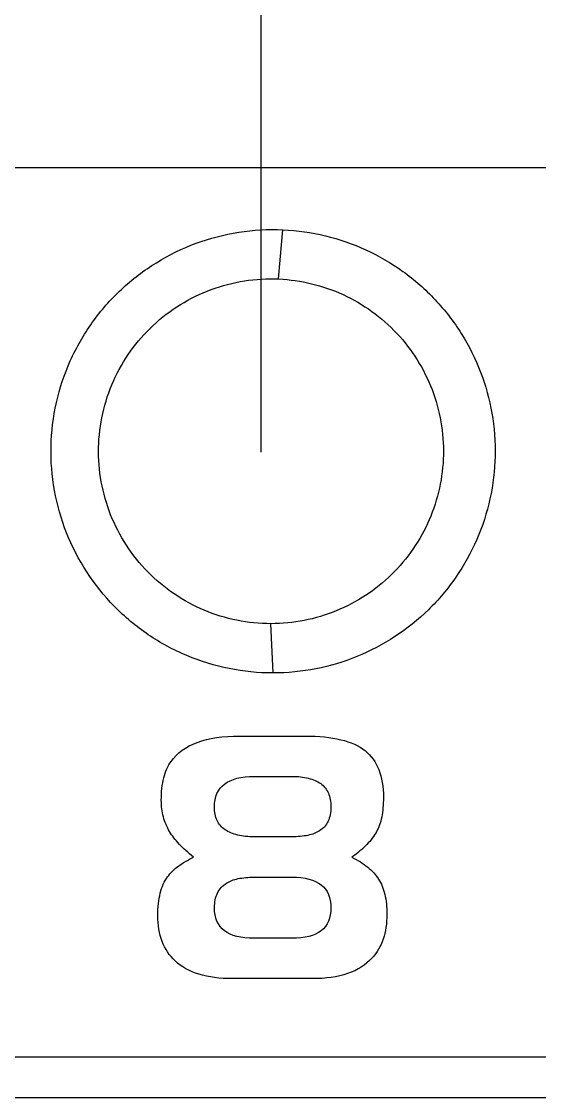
# Model space of a CAD drawing. Header units: inches. Extents: x 15 to 154, y 10 to 111.
# Drawn here: x 145.6235 to 145.7681, y 103.232 to 103.5323 of the extents above; entities that cross this region are included whole.
import ezdxf

# ---------------------------------------------------------------- set-up
doc = ezdxf.new("R2010")
doc.units = ezdxf.units.IN
doc.header["$MEASUREMENT"] = 0
doc.layers.add('GRY_20AWG', color=250, linetype='Continuous')

# ---------------------------------------------------------------- blocks, each defined once
blk = doc.blocks.new('varia')
at = {"color": 177, "linetype": 'Continuous', "true_color": 0x293189}
for p, q in [((154.85284, 100.05686), (151.63527, 100.05686)), ((153.8335, 99.99482), (153.83589, 100.0223)), ((153.83039, 99.77491), (153.82922, 99.80241)), ((153.78808, 99.73618), (153.79055, 99.737)), ((153.79055, 99.737), (153.79316, 99.73772)), ((153.79316, 99.73772), (153.79592, 99.73833)), ((153.79592, 99.73833), (153.79882, 99.73883)), ((153.79882, 99.73883), (153.80186, 99.73922)), ((153.80186, 99.73922), (153.80505, 99.7395)), ((153.80505, 99.7395), (153.80837, 99.73966)), ((153.80837, 99.73966), (153.81185, 99.73972)), ((153.81185, 99.73972), (153.84833, 99.73972)), ((153.84833, 99.73972), (153.85115, 99.73969)), ((153.85115, 99.73969), (153.85389, 99.73959)), ((153.85389, 99.73959), (153.85652, 99.73943)), ((153.85652, 99.73943), (153.85906, 99.73921)), ((153.85906, 99.73921), (153.86149, 99.73892)), ((153.86149, 99.73892), (153.86383, 99.73857)), ((153.86383, 99.73857), (153.86606, 99.73816)), ((153.86606, 99.73816), (153.86821, 99.73768)), ((153.86821, 99.73768), (153.87024, 99.73714)), ((153.87024, 99.73714), (153.87217, 99.73653)), ((153.87217, 99.73653), (153.87401, 99.73586)), ((153.77785, 99.73036), (153.77961, 99.73175)), ((153.77961, 99.73175), (153.78151, 99.73301)), ((153.78151, 99.73301), (153.78356, 99.73418)), ((153.78356, 99.73418), (153.78575, 99.73523)), ((153.78575, 99.73523), (153.78808, 99.73618)), ((153.87401, 99.73586), (153.87575, 99.73514)), ((153.87575, 99.73514), (153.87739, 99.73434)), ((153.87739, 99.73434), (153.87892, 99.73348)), ((153.87892, 99.73348), (153.88036, 99.73256)), ((153.88036, 99.73256), (153.8817, 99.73157)), ((153.8817, 99.73157), (153.88294, 99.73051)), ((153.77216, 99.72355), (153.77277, 99.72458)), ((153.77277, 99.72458), (153.77343, 99.72556)), ((153.77343, 99.72556), (153.77476, 99.72726)), ((153.77476, 99.72726), (153.77623, 99.72887)), ((153.77623, 99.72887), (153.77785, 99.73036)), ((153.88294, 99.73051), (153.8841, 99.72937)), ((153.8841, 99.72937), (153.88518, 99.72816)), ((153.88518, 99.72816), (153.88619, 99.72688)), ((153.88619, 99.72688), (153.88711, 99.7255)), ((153.88711, 99.7255), (153.88796, 99.72406)), ((153.76971, 99.71766), (153.77012, 99.71894)), ((153.77012, 99.71894), (153.77056, 99.72017)), ((153.77056, 99.72017), (153.77105, 99.72135)), ((153.77105, 99.72135), (153.77158, 99.72247)), ((153.77158, 99.72247), (153.77216, 99.72355)), ((153.88796, 99.72406), (153.88872, 99.72254)), ((153.88872, 99.72254), (153.88941, 99.72095)), ((153.88941, 99.72095), (153.89001, 99.71926)), ((153.89001, 99.71926), (153.89053, 99.71751)), ((153.76852, 99.71202), (153.76876, 99.71351)), ((153.76876, 99.71351), (153.76903, 99.71494)), ((153.76903, 99.71494), (153.76936, 99.71633)), ((153.76936, 99.71633), (153.76971, 99.71766)), ((153.80196, 99.71181), (153.80326, 99.71294)), ((153.80326, 99.71294), (153.80474, 99.71393)), ((153.80474, 99.71393), (153.8064, 99.7148)), ((153.8064, 99.7148), (153.80823, 99.71553)), ((153.80823, 99.71553), (153.81023, 99.71614)), ((153.81023, 99.71614), (153.81241, 99.7166)), ((153.81241, 99.7166), (153.81477, 99.71694)), ((153.81477, 99.71694), (153.81729, 99.71714)), ((153.81729, 99.71714), (153.82, 99.71721)), ((153.84076, 99.71721), (153.84205, 99.7172)), ((153.84205, 99.7172), (153.8433, 99.71715)), ((153.8433, 99.71715), (153.84451, 99.71706)), ((153.84451, 99.71706), (153.8457, 99.71695)), ((153.8457, 99.71695), (153.84684, 99.71681)), ((153.84684, 99.71681), (153.84794, 99.71664)), ((153.84794, 99.71664), (153.84901, 99.71642)), ((153.84901, 99.71642), (153.85005, 99.71619)), ((153.85005, 99.71619), (153.85103, 99.71591)), ((153.85103, 99.71591), (153.85199, 99.71561)), ((153.85199, 99.71561), (153.8529, 99.71528)), ((153.8529, 99.71528), (153.85379, 99.71491)), ((153.85379, 99.71491), (153.85463, 99.71452)), ((153.85463, 99.71452), (153.85545, 99.71409)), ((153.85545, 99.71409), (153.85622, 99.71363)), ((153.85622, 99.71363), (153.85696, 99.71314)), ((153.85696, 99.71314), (153.85764, 99.7126)), ((153.85764, 99.7126), (153.8583, 99.71204)), ((153.89053, 99.71751), (153.89097, 99.71568)), ((153.89097, 99.71568), (153.89134, 99.71378)), ((153.89134, 99.71378), (153.89162, 99.71178)), ((153.76802, 99.70556), (153.76808, 99.70726)), ((153.76808, 99.70726), (153.76818, 99.7089)), ((153.76818, 99.7089), (153.76833, 99.71049)), ((153.76833, 99.71049), (153.76852, 99.71202)), ((153.79846, 99.70593), (153.79908, 99.70761)), ((153.79908, 99.70761), (153.79986, 99.70913)), ((153.79986, 99.70913), (153.80082, 99.71054)), ((153.80082, 99.71054), (153.80196, 99.71181)), ((153.8583, 99.71204), (153.8589, 99.71143)), ((153.8589, 99.71143), (153.85946, 99.71079)), ((153.85946, 99.71079), (153.85997, 99.71011)), ((153.85997, 99.71011), (153.86044, 99.7094)), ((153.86044, 99.7094), (153.86086, 99.70864)), ((153.86086, 99.70864), (153.86125, 99.70785)), ((153.86125, 99.70785), (153.86158, 99.70701)), ((153.86158, 99.70701), (153.86187, 99.70615)), ((153.89162, 99.71178), (153.89182, 99.70973)), ((153.89182, 99.70973), (153.89194, 99.70759)), ((153.89194, 99.70759), (153.89199, 99.70538)), ((153.768, 99.70383), (153.76802, 99.70556)), ((153.76802, 99.70262), (153.768, 99.70383)), ((153.76806, 99.70142), (153.76802, 99.70262)), ((153.76815, 99.70025), (153.76806, 99.70142)), ((153.79769, 99.70014), (153.79777, 99.7022)), ((153.79777, 99.7022), (153.79803, 99.70413)), ((153.79803, 99.70413), (153.79846, 99.70593)), ((153.86187, 99.70615), (153.86211, 99.70523)), ((153.86211, 99.70523), (153.86232, 99.70429)), ((153.86232, 99.70429), (153.86248, 99.7033)), ((153.86248, 99.7033), (153.86259, 99.70229)), ((153.86259, 99.70229), (153.86266, 99.70123)), ((153.86266, 99.70123), (153.86269, 99.70014)), ((153.89184, 99.70103), (153.89174, 99.69967)), ((153.89192, 99.70244), (153.89184, 99.70103)), ((153.89197, 99.70389), (153.89192, 99.70244)), ((153.89199, 99.70538), (153.89197, 99.70389)), ((153.76828, 99.69909), (153.76815, 99.70025)), ((153.76844, 99.69794), (153.76828, 99.69909)), ((153.76864, 99.69681), (153.76844, 99.69794)), ((153.76888, 99.6957), (153.76864, 99.69681)), ((153.76916, 99.69461), (153.76888, 99.6957)), ((153.76947, 99.69351), (153.76916, 99.69461)), ((153.7977, 99.69906), (153.79769, 99.70014)), ((153.79778, 99.69802), (153.7977, 99.69906)), ((153.79789, 99.69702), (153.79778, 99.69802)), ((153.79805, 99.69607), (153.79789, 99.69702)), ((153.79825, 99.69514), (153.79805, 99.69607)), ((153.79851, 99.69425), (153.79825, 99.69514)), ((153.86205, 99.69482), (153.86178, 99.69388)), ((153.86228, 99.6958), (153.86205, 99.69482)), ((153.86245, 99.69682), (153.86228, 99.6958)), ((153.86258, 99.69788), (153.86245, 99.69682)), ((153.86265, 99.69899), (153.86258, 99.69788)), ((153.86269, 99.70014), (153.86265, 99.69899)), ((153.89101, 99.69459), (153.89075, 99.6934)), ((153.89124, 99.69579), (153.89101, 99.69459)), ((153.89144, 99.69704), (153.89124, 99.69579)), ((153.8916, 99.69833), (153.89144, 99.69704)), ((153.89174, 99.69967), (153.8916, 99.69833)), ((153.76981, 99.69245), (153.76947, 99.69351)), ((153.77019, 99.6914), (153.76981, 99.69245)), ((153.77062, 99.69036), (153.77019, 99.6914)), ((153.77107, 99.68933), (153.77062, 99.69036)), ((153.77156, 99.68833), (153.77107, 99.68933)), ((153.79881, 99.6934), (153.79851, 99.69425)), ((153.79916, 99.69259), (153.79881, 99.6934)), ((153.79955, 99.69181), (153.79916, 99.69259)), ((153.79999, 99.69107), (153.79955, 99.69181)), ((153.80048, 99.69037), (153.79999, 99.69107)), ((153.80101, 99.68971), (153.80048, 99.69037)), ((153.80158, 99.68908), (153.80101, 99.68971)), ((153.80221, 99.68849), (153.80158, 99.68908)), ((153.80288, 99.68794), (153.80221, 99.68849)), ((153.85908, 99.68911), (153.85845, 99.68845)), ((153.85965, 99.6898), (153.85908, 99.68911)), ((153.86018, 99.69053), (153.85965, 99.6898)), ((153.86065, 99.69131), (153.86018, 99.69053)), ((153.86109, 99.69213), (153.86065, 99.69131)), ((153.86145, 99.69299), (153.86109, 99.69213)), ((153.86178, 99.69388), (153.86145, 99.69299)), ((153.88942, 99.68909), (153.889, 99.68811)), ((153.8898, 99.69011), (153.88942, 99.68909)), ((153.89014, 99.69117), (153.8898, 99.69011)), ((153.89046, 99.69226), (153.89014, 99.69117)), ((153.89075, 99.6934), (153.89046, 99.69226)), ((153.77209, 99.68733), (153.77156, 99.68833)), ((153.77266, 99.68636), (153.77209, 99.68733)), ((153.77318, 99.68551), (153.77266, 99.68636)), ((153.77375, 99.68465), (153.77318, 99.68551)), ((153.77436, 99.68378), (153.77375, 99.68465)), ((153.77502, 99.68291), (153.77436, 99.68378)), ((153.7757, 99.68203), (153.77502, 99.68291)), ((153.80361, 99.68743), (153.80288, 99.68794)), ((153.80436, 99.68694), (153.80361, 99.68743)), ((153.80515, 99.68649), (153.80436, 99.68694)), ((153.80598, 99.68606), (153.80515, 99.68649)), ((153.80685, 99.68568), (153.80598, 99.68606)), ((153.80774, 99.68532), (153.80685, 99.68568)), ((153.80868, 99.68499), (153.80774, 99.68532)), ((153.80965, 99.6847), (153.80868, 99.68499)), ((153.81066, 99.68444), (153.80965, 99.6847)), ((153.8117, 99.6842), (153.81066, 99.68444)), ((153.81278, 99.684), (153.8117, 99.6842)), ((153.81389, 99.68383), (153.81278, 99.684)), ((153.81505, 99.6837), (153.81389, 99.68383)), ((153.81623, 99.68359), (153.81505, 99.6837)), ((153.81745, 99.68351), (153.81623, 99.68359)), ((153.8187, 99.68346), (153.81745, 99.68351)), ((153.82, 99.68345), (153.8187, 99.68346)), ((153.84202, 99.68346), (153.84076, 99.68345)), ((153.84325, 99.6835), (153.84202, 99.68346)), ((153.84443, 99.68356), (153.84325, 99.6835)), ((153.84558, 99.68366), (153.84443, 99.68356)), ((153.84669, 99.68377), (153.84558, 99.68366)), ((153.84776, 99.68392), (153.84669, 99.68377)), ((153.84878, 99.68408), (153.84776, 99.68392)), ((153.84978, 99.68428), (153.84878, 99.68408)), ((153.85072, 99.68449), (153.84978, 99.68428)), ((153.85164, 99.68474), (153.85072, 99.68449)), ((153.8525, 99.685), (153.85164, 99.68474)), ((153.85334, 99.68531), (153.8525, 99.685)), ((153.85413, 99.68562), (153.85334, 99.68531)), ((153.85489, 99.68598), (153.85413, 99.68562)), ((153.8556, 99.68635), (153.85489, 99.68598)), ((153.85628, 99.68675), (153.8556, 99.68635)), ((153.85705, 99.68728), (153.85628, 99.68675)), ((153.85778, 99.68784), (153.85705, 99.68728)), ((153.85845, 99.68845), (153.85778, 99.68784)), ((153.88578, 99.68271), (153.88508, 99.68182)), ((153.88642, 99.6836), (153.88578, 99.68271)), ((153.88703, 99.68449), (153.88642, 99.6836)), ((153.88759, 99.68538), (153.88703, 99.68449)), ((153.8881, 99.68627), (153.88759, 99.68538)), ((153.88856, 99.68717), (153.8881, 99.68627)), ((153.889, 99.68811), (153.88856, 99.68717)), ((153.77644, 99.68115), (153.7757, 99.68203)), ((153.77721, 99.68026), (153.77644, 99.68115)), ((153.77804, 99.67938), (153.77721, 99.68026)), ((153.77889, 99.67847), (153.77804, 99.67938)), ((153.77979, 99.67756), (153.77889, 99.67847)), ((153.78073, 99.67664), (153.77979, 99.67756)), ((153.7817, 99.67574), (153.78073, 99.67664)), ((153.87991, 99.67647), (153.8789, 99.67558)), ((153.88089, 99.67737), (153.87991, 99.67647)), ((153.88182, 99.67826), (153.88089, 99.67737)), ((153.88271, 99.67916), (153.88182, 99.67826)), ((153.88354, 99.68004), (153.88271, 99.67916)), ((153.88434, 99.68093), (153.88354, 99.68004)), ((153.88508, 99.68182), (153.88434, 99.68093)), ((153.78272, 99.67481), (153.7817, 99.67574)), ((153.78257, 99.67031), (153.78369, 99.6709)), ((153.78378, 99.67388), (153.78272, 99.67481)), ((153.78369, 99.6709), (153.78485, 99.67146)), ((153.78489, 99.67294), (153.78378, 99.67388)), ((153.78485, 99.67146), (153.78604, 99.67201)), ((153.78604, 99.67201), (153.78489, 99.67294)), ((153.87553, 99.6729), (153.87433, 99.67201)), ((153.87433, 99.67201), (153.87558, 99.67139)), ((153.8767, 99.67379), (153.87553, 99.6729)), ((153.87558, 99.67139), (153.87681, 99.67075)), ((153.87782, 99.67468), (153.8767, 99.67379)), ((153.87681, 99.67075), (153.87798, 99.67009)), ((153.8789, 99.67558), (153.87782, 99.67468)), ((153.77421, 99.66429), (153.77499, 99.66503)), ((153.77499, 99.66503), (153.7758, 99.66575)), ((153.7758, 99.66575), (153.77666, 99.66645)), ((153.77666, 99.66645), (153.77755, 99.66715)), ((153.77755, 99.66715), (153.77848, 99.66782)), ((153.77848, 99.66782), (153.77944, 99.66847)), ((153.77944, 99.66847), (153.78045, 99.6691)), ((153.78045, 99.6691), (153.78149, 99.66973)), ((153.78149, 99.66973), (153.78257, 99.67031)), ((153.87798, 99.67009), (153.87912, 99.66942)), ((153.87912, 99.66942), (153.88019, 99.66872)), ((153.88019, 99.66872), (153.88124, 99.66802)), ((153.88124, 99.66802), (153.88224, 99.66729)), ((153.88224, 99.66729), (153.8832, 99.66655)), ((153.8832, 99.66655), (153.8841, 99.66577)), ((153.8841, 99.66577), (153.88497, 99.66498)), ((153.88497, 99.66498), (153.8858, 99.66418)), ((153.76964, 99.65807), (153.77022, 99.65914)), ((153.77022, 99.65914), (153.77083, 99.66016)), ((153.77083, 99.66016), (153.77149, 99.66114)), ((153.77149, 99.66114), (153.77211, 99.66195)), ((153.77211, 99.66195), (153.77277, 99.66275)), ((153.77277, 99.66275), (153.77347, 99.66353)), ((153.77347, 99.66353), (153.77421, 99.66429)), ((153.80583, 99.65841), (153.80658, 99.65876)), ((153.80658, 99.65876), (153.80737, 99.65909)), ((153.80737, 99.65909), (153.8082, 99.65938)), ((153.8082, 99.65938), (153.80907, 99.65965)), ((153.80907, 99.65965), (153.80998, 99.6599)), ((153.80998, 99.6599), (153.81094, 99.66012)), ((153.81094, 99.66012), (153.81192, 99.66031)), ((153.81192, 99.66031), (153.81294, 99.66047)), ((153.81294, 99.66047), (153.81401, 99.66062)), ((153.81401, 99.66062), (153.81512, 99.66074)), ((153.81512, 99.66074), (153.81626, 99.66082)), ((153.81626, 99.66082), (153.81744, 99.66089)), ((153.81744, 99.66089), (153.81866, 99.66093)), ((153.81866, 99.66093), (153.81994, 99.66095)), ((153.84082, 99.66095), (153.84346, 99.66087)), ((153.84346, 99.66087), (153.84594, 99.66067)), ((153.84594, 99.66067), (153.84824, 99.66034)), ((153.84824, 99.66034), (153.85039, 99.65988)), ((153.85039, 99.65988), (153.85235, 99.65926)), ((153.85235, 99.65926), (153.85415, 99.65854)), ((153.85415, 99.65854), (153.85576, 99.65766)), ((153.8858, 99.66418), (153.88658, 99.66336)), ((153.88658, 99.66336), (153.88732, 99.66252)), ((153.88732, 99.66252), (153.88801, 99.66165)), ((153.88801, 99.66165), (153.88866, 99.66077)), ((153.88866, 99.66077), (153.88927, 99.65988)), ((153.88927, 99.65988), (153.88982, 99.65894)), ((153.88982, 99.65894), (153.89035, 99.65798)), ((153.76742, 99.65197), (153.76777, 99.65328)), ((153.76777, 99.65328), (153.76817, 99.65456)), ((153.76817, 99.65456), (153.76861, 99.65577)), ((153.76861, 99.65577), (153.76911, 99.65695)), ((153.76911, 99.65695), (153.76964, 99.65807)), ((153.79938, 99.65207), (153.79982, 99.6529)), ((153.79982, 99.6529), (153.80032, 99.6537)), ((153.80032, 99.6537), (153.80087, 99.65446)), ((153.80087, 99.65446), (153.80149, 99.65518)), ((153.80149, 99.65518), (153.80214, 99.65585)), ((153.80214, 99.65585), (153.80286, 99.65649)), ((153.80286, 99.65649), (153.80362, 99.65709)), ((153.80362, 99.65709), (153.80445, 99.65765)), ((153.80445, 99.65765), (153.80512, 99.65804)), ((153.80512, 99.65804), (153.80583, 99.65841)), ((153.85576, 99.65766), (153.85722, 99.65667)), ((153.85722, 99.65667), (153.85849, 99.65554)), ((153.85849, 99.65554), (153.85961, 99.65427)), ((153.85961, 99.65427), (153.86054, 99.65286)), ((153.86054, 99.65286), (153.86132, 99.65134)), ((153.89035, 99.65798), (153.89084, 99.65696)), ((153.89084, 99.65696), (153.8913, 99.65592)), ((153.8913, 99.65592), (153.89171, 99.65482)), ((153.89171, 99.65482), (153.8921, 99.65369)), ((153.8921, 99.65369), (153.89244, 99.65252)), ((153.89244, 99.65252), (153.89276, 99.65132)), ((153.7664, 99.64618), (153.76659, 99.64769)), ((153.76659, 99.64769), (153.76682, 99.64917)), ((153.76682, 99.64917), (153.7671, 99.65059)), ((153.7671, 99.65059), (153.76742, 99.65197)), ((153.79779, 99.64616), (153.79791, 99.64724)), ((153.79791, 99.64724), (153.79811, 99.64829)), ((153.79811, 99.64829), (153.79834, 99.64929)), ((153.79834, 99.64929), (153.79863, 99.65026)), ((153.79863, 99.65026), (153.79897, 99.65117)), ((153.79897, 99.65117), (153.79938, 99.65207)), ((153.86132, 99.65134), (153.86191, 99.64966)), ((153.86191, 99.64966), (153.86234, 99.64786)), ((153.86234, 99.64786), (153.86259, 99.64593)), ((153.89276, 99.65132), (153.89302, 99.65006)), ((153.89302, 99.65006), (153.89326, 99.64877)), ((153.89326, 99.64877), (153.89346, 99.64743)), ((153.89346, 99.64743), (153.89363, 99.64606)), ((153.76606, 99.6396), (153.76608, 99.64131)), ((153.76608, 99.64131), (153.76615, 99.64298)), ((153.76615, 99.64298), (153.76624, 99.64461)), ((153.76624, 99.64461), (153.7664, 99.64618)), ((153.79769, 99.64387), (153.79771, 99.64503)), ((153.79777, 99.64179), (153.79769, 99.64387)), ((153.79771, 99.64503), (153.79779, 99.64616)), ((153.79803, 99.63986), (153.79777, 99.64179)), ((153.86259, 99.64179), (153.86234, 99.63986)), ((153.86259, 99.64593), (153.86269, 99.64387)), ((153.86269, 99.64387), (153.86259, 99.64179)), ((153.89363, 99.64606), (153.89375, 99.64465)), ((153.89375, 99.64465), (153.89385, 99.6432)), ((153.89385, 99.6432), (153.8939, 99.64171)), ((153.8939, 99.64171), (153.89393, 99.64019)), ((153.7661, 99.63758), (153.76606, 99.6396)), ((153.76621, 99.63563), (153.7661, 99.63758)), ((153.76639, 99.63373), (153.76621, 99.63563)), ((153.79846, 99.63806), (153.79803, 99.63986)), ((153.79907, 99.6364), (153.79846, 99.63806)), ((153.79985, 99.63486), (153.79907, 99.6364)), ((153.80081, 99.63346), (153.79985, 99.63486)), ((153.86054, 99.63486), (153.85961, 99.63346)), ((153.86132, 99.6364), (153.86054, 99.63486)), ((153.86191, 99.63806), (153.86132, 99.6364)), ((153.86234, 99.63986), (153.86191, 99.63806)), ((153.89363, 99.63465), (153.8934, 99.6329)), ((153.89379, 99.63644), (153.89363, 99.63465)), ((153.89389, 99.63828), (153.89379, 99.63644)), ((153.89393, 99.64019), (153.89389, 99.63828)), ((153.76666, 99.6319), (153.76639, 99.63373)), ((153.767, 99.6301), (153.76666, 99.6319)), ((153.76742, 99.62838), (153.767, 99.6301)), ((153.80193, 99.63219), (153.80081, 99.63346)), ((153.80324, 99.63106), (153.80193, 99.63219)), ((153.80471, 99.63005), (153.80324, 99.63106)), ((153.80636, 99.62919), (153.80471, 99.63005)), ((153.80819, 99.62845), (153.80636, 99.62919)), ((153.81019, 99.62786), (153.80819, 99.62845)), ((153.85235, 99.62845), (153.85039, 99.62786)), ((153.85415, 99.62919), (153.85235, 99.62845)), ((153.85576, 99.63005), (153.85415, 99.62919)), ((153.85722, 99.63106), (153.85576, 99.63005)), ((153.85849, 99.63219), (153.85722, 99.63106)), ((153.85961, 99.63346), (153.85849, 99.63219)), ((153.89274, 99.62955), (153.89232, 99.62795)), ((153.8931, 99.6312), (153.89274, 99.62955)), ((153.8934, 99.6329), (153.8931, 99.6312)), ((153.76791, 99.6267), (153.76742, 99.62838)), ((153.76848, 99.62509), (153.76791, 99.6267)), ((153.76912, 99.62353), (153.76848, 99.62509)), ((153.76984, 99.62202), (153.76912, 99.62353)), ((153.81236, 99.62739), (153.81019, 99.62786)), ((153.81471, 99.62706), (153.81236, 99.62739)), ((153.81723, 99.62686), (153.81471, 99.62706)), ((153.81994, 99.6268), (153.81723, 99.62686)), ((153.84346, 99.62686), (153.84082, 99.6268)), ((153.84594, 99.62706), (153.84346, 99.62686)), ((153.84824, 99.62739), (153.84594, 99.62706)), ((153.85039, 99.62786), (153.84824, 99.62739)), ((153.89066, 99.62344), (153.88997, 99.62203)), ((153.89128, 99.6249), (153.89066, 99.62344)), ((153.89184, 99.62641), (153.89128, 99.6249)), ((153.89232, 99.62795), (153.89184, 99.62641)), ((153.77063, 99.62057), (153.76984, 99.62202)), ((153.77151, 99.61919), (153.77063, 99.62057)), ((153.77245, 99.61784), (153.77151, 99.61919)), ((153.77348, 99.61657), (153.77245, 99.61784)), ((153.77458, 99.61535), (153.77348, 99.61657)), ((153.88659, 99.61689), (153.88558, 99.61574)), ((153.88753, 99.6181), (153.88659, 99.61689)), ((153.8884, 99.61936), (153.88753, 99.6181)), ((153.88922, 99.62068), (153.8884, 99.61936)), ((153.88997, 99.62203), (153.88922, 99.62068)), ((153.77576, 99.61419), (153.77458, 99.61535)), ((153.7771, 99.61298), (153.77576, 99.61419)), ((153.77854, 99.61186), (153.7771, 99.61298)), ((153.78007, 99.61082), (153.77854, 99.61186)), ((153.78168, 99.60985), (153.78007, 99.61082)), ((153.87956, 99.61072), (153.87781, 99.60969)), ((153.88121, 99.61183), (153.87956, 99.61072)), ((153.88276, 99.61305), (153.88121, 99.61183)), ((153.88421, 99.61434), (153.88276, 99.61305)), ((153.88558, 99.61574), (153.88421, 99.61434)), ((153.78338, 99.60896), (153.78168, 99.60985)), ((153.78516, 99.60815), (153.78338, 99.60896)), ((153.78703, 99.60742), (153.78516, 99.60815)), ((153.789, 99.60676), (153.78703, 99.60742)), ((153.79103, 99.60618), (153.789, 99.60676)), ((153.79317, 99.60567), (153.79103, 99.60618)), ((153.79538, 99.60524), (153.79317, 99.60567)), ((153.79769, 99.6049), (153.79538, 99.60524)), ((153.80007, 99.60463), (153.79769, 99.6049)), ((153.80256, 99.60444), (153.80007, 99.60463)), ((153.80512, 99.60433), (153.80256, 99.60444)), ((153.85773, 99.60446), (153.85501, 99.60433)), ((153.86034, 99.60468), (153.85773, 99.60446)), ((153.86287, 99.605), (153.86034, 99.60468)), ((153.86529, 99.6054), (153.86287, 99.605)), ((153.86762, 99.60589), (153.86529, 99.6054)), ((153.86985, 99.60647), (153.86762, 99.60589)), ((153.87199, 99.60715), (153.86985, 99.60647)), ((153.87402, 99.60789), (153.87199, 99.60715)), ((153.87597, 99.60875), (153.87402, 99.60789)), ((153.87781, 99.60969), (153.87597, 99.60875)), ((153.80777, 99.60429), (153.80512, 99.60433)), ((153.85221, 99.60429), (153.80777, 99.60429)), ((153.85501, 99.60433), (153.85221, 99.60429))]:
    blk.add_line(p, q, dxfattribs=at)
for points, knots in [([(153.83039, 99.77491), (153.82209, 99.77491), (153.81393, 99.77575), (153.79787, 99.77898), (153.78988, 99.78142), (153.77474, 99.78777), (153.76755, 99.79167), (153.75394, 99.8009), (153.74754, 99.80625), (153.73036, 99.82379), (153.72114, 99.83791), (153.71211, 99.86073), (153.70983, 99.86875), (153.70692, 99.88495), (153.70628, 99.89311), (153.70664, 99.90953), (153.70766, 99.91783), (153.71125, 99.93381), (153.71382, 99.94158), (153.72059, 99.95669), (153.7247, 99.96384), (153.73421, 99.97716), (153.73968, 99.98342), (153.75174, 99.99467), (153.75825, 99.99962), (153.77221, 100.00824), (153.77972, 100.01191), (153.80278, 100.02041), (153.81933, 100.02304), (153.83589, 100.0223)], [0, 0, 0, 0, 0.0625, 0.0625, 0.125, 0.125, 0.1875, 0.1875, 0.25, 0.25, 0.375, 0.375, 0.4375, 0.4375, 0.5, 0.5, 0.5625, 0.5625, 0.625, 0.625, 0.6875, 0.6875, 0.75, 0.75, 0.8125, 0.8125, 0.875, 0.875, 1, 1, 1, 1]), ([(153.83589, 100.0223), (153.84395, 100.02194), (153.85184, 100.0208), (153.8673, 100.01705), (153.87496, 100.01441), (153.8895, 100.00773), (153.89637, 100.00373), (153.90931, 99.99442), (153.91542, 99.98906), (153.92632, 99.97743), (153.93117, 99.97113), (153.9397, 99.95755), (153.94331, 99.95032), (153.95186, 99.92805), (153.95465, 99.9119), (153.95414, 99.88802), (153.95318, 99.87997), (153.94975, 99.86434), (153.9473, 99.85677), (153.94093, 99.84213), (153.93698, 99.83502), (153.92794, 99.8219), (153.92282, 99.81581), (153.90558, 99.79899), (153.89209, 99.79013), (153.86974, 99.78104), (153.86211, 99.77878), (153.84649, 99.77571), (153.83845, 99.77491), (153.83039, 99.77491)], [0, 0, 0, 0, 0.0625, 0.0625, 0.125, 0.125, 0.1875, 0.1875, 0.25, 0.25, 0.3125, 0.3125, 0.375, 0.375, 0.5, 0.5, 0.5625, 0.5625, 0.625, 0.625, 0.6875, 0.6875, 0.75, 0.75, 0.875, 0.875, 0.9375, 0.9375, 1, 1, 1, 1]), ([(153.82922, 99.80241), (153.82278, 99.80241), (153.81645, 99.80305), (153.80399, 99.80556), (153.7978, 99.80746), (153.78602, 99.81242), (153.78044, 99.81545), (153.76988, 99.82262), (153.7649, 99.82678), (153.75154, 99.84043), (153.74441, 99.85142), (153.73739, 99.86916), (153.73562, 99.87537), (153.73335, 99.88799), (153.73286, 99.89434), (153.73313, 99.90709), (153.73392, 99.91354), (153.73671, 99.92598), (153.73871, 99.93202), (153.74394, 99.94374), (153.74718, 99.94939), (153.75459, 99.95977), (153.75877, 99.96456), (153.77281, 99.97769), (153.78381, 99.98449), (153.80792, 99.9934), (153.82063, 99.99539), (153.8335, 99.99482)], [0, 0, 0, 0, 0.0625, 0.0625, 0.125, 0.125, 0.1875, 0.1875, 0.25, 0.25, 0.375, 0.375, 0.4375, 0.4375, 0.5, 0.5, 0.5625, 0.5625, 0.625, 0.625, 0.6875, 0.6875, 0.75, 0.75, 0.875, 0.875, 1, 1, 1, 1]), ([(153.8335, 99.99482), (153.83976, 99.99454), (153.84589, 99.99366), (153.85789, 99.99075), (153.86383, 99.98869), (153.87513, 99.98349), (153.88047, 99.98037), (153.89052, 99.97313), (153.89526, 99.96896), (153.90373, 99.95991), (153.9075, 99.95501), (153.91411, 99.94446), (153.91691, 99.93883), (153.92354, 99.9215), (153.92572, 99.90894), (153.92532, 99.89038), (153.92457, 99.88412), (153.92191, 99.87196), (153.92, 99.86608), (153.91507, 99.85469), (153.912, 99.84917), (153.90498, 99.83896), (153.901, 99.83423), (153.88764, 99.82115), (153.87716, 99.81427), (153.854, 99.80482), (153.84175, 99.80241), (153.82922, 99.80241)], [0, 0, 0, 0, 0.0625, 0.0625, 0.125, 0.125, 0.1875, 0.1875, 0.25, 0.25, 0.3125, 0.3125, 0.375, 0.375, 0.5, 0.5, 0.5625, 0.5625, 0.625, 0.625, 0.6875, 0.6875, 0.75, 0.75, 0.875, 0.875, 1, 1, 1, 1]), ([(151.59488, 99.56061), (152.1434, 99.56062), (152.69417, 99.56062), (153.52044, 99.56062), (153.79563, 99.56062), (154.34504, 99.56062), (154.61934, 99.56061), (154.89323, 99.56061)], [0, 0, 0, 0, 0.5, 0.5, 0.75, 0.75, 1, 1, 1, 1]), ([(151.88457, 99.53834), (151.92718, 99.53832), (152.0132, 99.53827), (152.14343, 99.53822), (152.27604, 99.53817), (152.41102, 99.53812), (152.54835, 99.53808), (152.68805, 99.53805), (152.83009, 99.53802), (152.97447, 99.538), (153.12118, 99.53798), (153.30222, 99.53797), (153.51462, 99.53796), (153.75537, 99.53797), (153.98949, 99.538), (154.21691, 99.53805), (154.43763, 99.5381), (154.58249, 99.53816), (154.65381, 99.53819)], [0, 0, 0, 0, 0.046189, 0.09323, 0.14112, 0.189859, 0.239445, 0.289876, 0.341151, 0.393267, 0.446223, 0.500016, 0.589309, 0.676229, 0.760767, 0.842913, 0.92266, 1, 1, 1, 1])]:
    blk.add_open_spline(points, degree=3, knots=knots, dxfattribs=at)
for points in [[(153.82, 99.71721), (153.82692, 99.71721), (153.83384, 99.71721), (153.84076, 99.71721)], [(153.84076, 99.68345), (153.83384, 99.68345), (153.82692, 99.68345), (153.82, 99.68345)], [(153.81994, 99.66095), (153.8269, 99.66095), (153.83386, 99.66095), (153.84082, 99.66095)], [(153.84082, 99.6268), (153.83386, 99.6268), (153.8269, 99.6268), (153.81994, 99.6268)]]:
    blk.add_open_spline(points, degree=3, dxfattribs=at)

msp = doc.modelspace()

# ---------------------------------------------------------------- linework, layer by layer
at = {"layer": 'GRY_20AWG'}
msp.add_line((145.69029, 104.28821), (145.69029, 103.41212), dxfattribs=at)

# ---------------------------------------------------------------- block references
at = {"color": 8, "xscale": 0.5, "yscale": 0.5, "zscale": 0.5}
msp.add_blockref('varia', (68.77853, 53.46301), dxfattribs=at)

doc.saveas('drawing.dxf')
